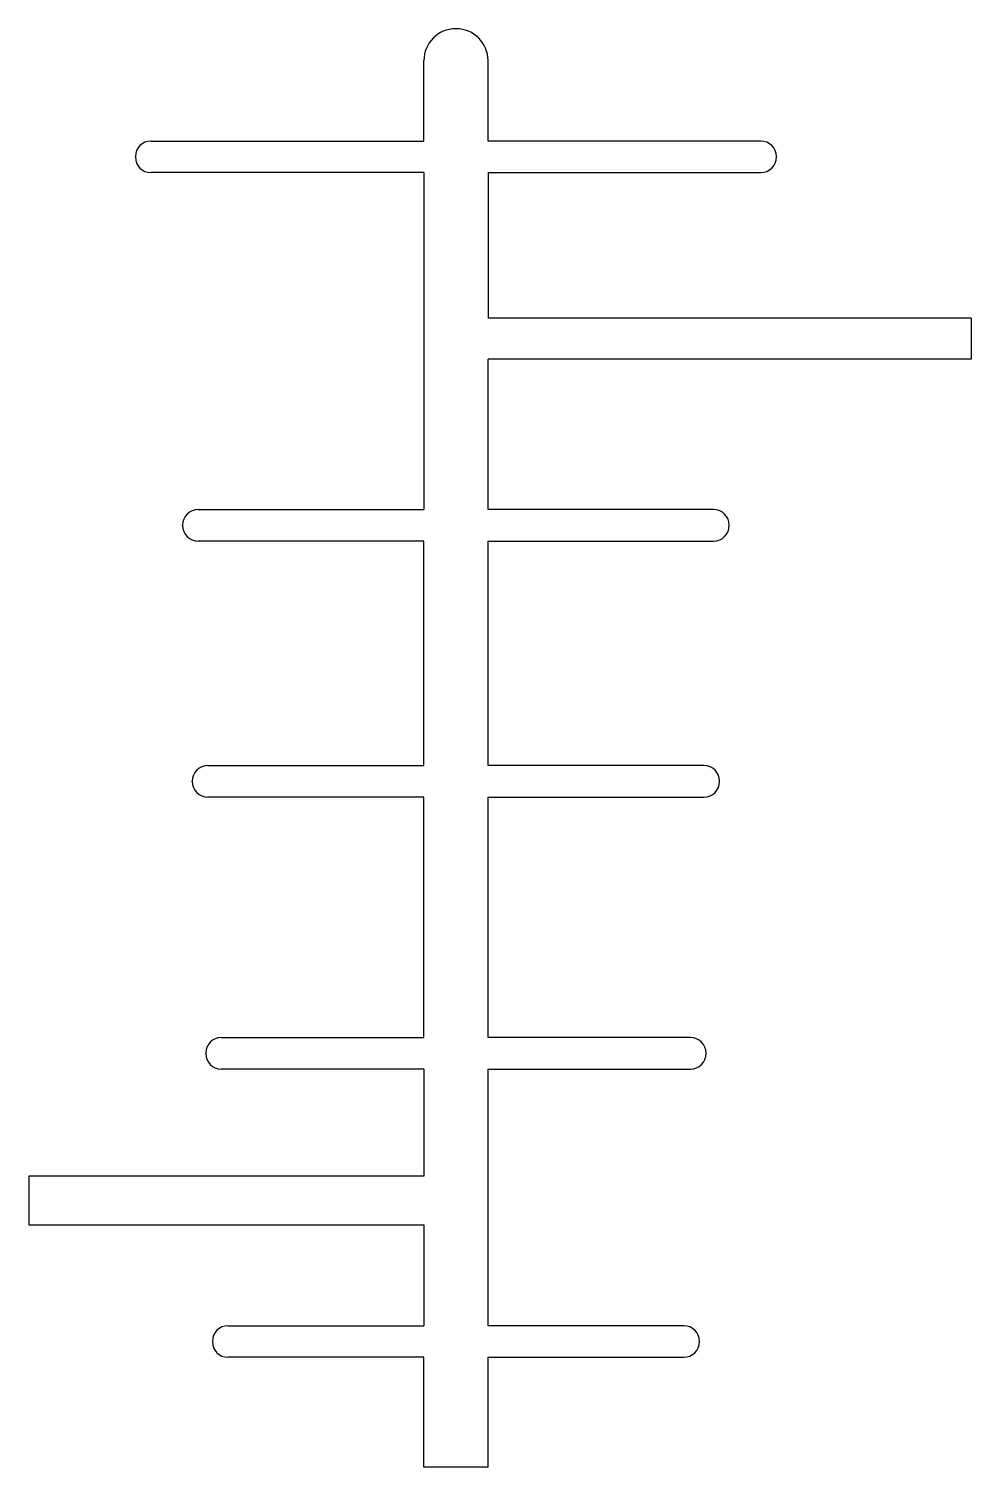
# Model space of a CAD drawing. Header units: millimetres. Extents: x -42 to 51, y 0 to 142.
import ezdxf

# ---------------------------------------------------------------- set-up
doc = ezdxf.new("R2010")
doc.units = ezdxf.units.MM
doc.layers.add('Sketch', color=7, linetype='CONTINUOUS')

msp = doc.modelspace()

# ---------------------------------------------------------------- linework, layer by layer
at = {"layer": 'Sketch'}
for p, q in [((-0.0254, 142.36), (0, 142.36)), ((0.0254, 142.36), (0, 142.36)), ((-3.175, 131.248), (-3.175, 139.21)), ((3.175, 131.248), (3.175, 139.21)), ((-30.1752, 131.248), (-3.175, 131.248)), ((30.1752, 131.248), (3.175, 131.248)), ((-31.7246, 129.673), (-31.7246, 129.698)), ((31.7246, 129.673), (31.7246, 129.698)), ((-3.175, 128.123), (-30.1752, 128.123)), ((-3.175, 128.123), (-3.175, 94.7859)), ((3.175, 128.123), (30.1752, 128.123)), ((3.175, 128.123), (3.175, 113.729)), ((51.0021, 113.729), (3.175, 113.729)), ((51.0021, 113.729), (51.0021, 109.672)), ((51.0021, 109.672), (3.175, 109.672)), ((3.175, 94.7859), (3.175, 109.672)), ((-25.5016, 94.7859), (-3.175, 94.7859)), ((25.5016, 94.7859), (3.175, 94.7859)), ((-27.051, 93.2111), (-27.051, 93.2365)), ((27.051, 93.2111), (27.051, 93.2365)), ((-3.175, 91.6617), (-25.5016, 91.6617)), ((-3.175, 69.4367), (-3.175, 91.6617)), ((3.175, 91.6617), (25.5016, 91.6617)), ((3.175, 69.4367), (3.175, 91.6617)), ((-24.5491, 69.4367), (-3.175, 69.4367)), ((24.5491, 69.4367), (3.175, 69.4367)), ((-26.0985, 67.8619), (-26.0985, 67.8873)), ((26.0985, 67.8619), (26.0985, 67.8873)), ((-3.175, 66.3125), (-24.5491, 66.3125)), ((-3.175, 42.5254), (-3.175, 66.3125)), ((3.175, 66.3125), (24.5491, 66.3125)), ((3.175, 42.5254), (3.175, 66.3125)), ((-23.2156, 42.5254), (-3.175, 42.5254)), ((23.2156, 42.5254), (3.175, 42.5254)), ((-24.765, 40.9506), (-24.765, 40.976)), ((24.765, 40.9506), (24.765, 40.976)), ((-3.175, 39.4012), (-23.2156, 39.4012)), ((-3.175, 39.4012), (-3.175, 28.7904)), ((3.175, 39.4012), (23.2156, 39.4012)), ((3.175, 14.0012), (3.175, 39.4012)), ((-42.2794, 28.7904), (-42.2794, 23.9835)), ((-3.175, 28.7904), (-42.2794, 28.7904)), ((-42.2794, 23.9835), (-3.175, 23.9835)), ((-3.175, 23.9835), (-3.175, 14.0012)), ((-22.5552, 14.0012), (-3.175, 14.0012)), ((22.5552, 14.0012), (3.175, 14.0012)), ((-24.1046, 12.4264), (-24.1046, 12.4518)), ((24.1046, 12.4264), (24.1046, 12.4518)), ((-3.175, 10.877), (-22.5552, 10.877)), ((-3.175, -0.0069), (-3.175, 10.877)), ((3.175, 10.877), (22.5552, 10.877)), ((3.175, -0.0069), (3.175, 10.877)), ((3.175, -0.0069), (-3.175, -0.0069))]:
    msp.add_line(p, q, dxfattribs=at)
for centre, radius, start, end in [((-0.0254, 139.21), 3.1496, 90, 180), ((0.0254, 139.21), 3.1496, 0, 90), ((-30.1752, 129.698), 1.5494, 90, 180), ((30.1752, 129.698), 1.5494, 0, 90), ((-30.1752, 129.673), 1.5494, 180, -90), ((30.1752, 129.673), 1.5494, -90, 0), ((-25.5016, 93.2365), 1.5494, 90, 180), ((25.5016, 93.2365), 1.5494, 0, 90), ((-25.5016, 93.2111), 1.5494, 180, -90), ((25.5016, 93.2111), 1.5494, -90, 0), ((-24.5491, 67.8873), 1.5494, 90, 180), ((24.5491, 67.8873), 1.5494, 0, 90), ((-24.5491, 67.8619), 1.5494, 180, -90), ((24.5491, 67.8619), 1.5494, -90, 0), ((-23.2156, 40.976), 1.5494, 90, 180), ((23.2156, 40.976), 1.5494, 0, 90), ((-23.2156, 40.9506), 1.5494, 180, -90), ((23.2156, 40.9506), 1.5494, -90, 0), ((-22.5552, 12.4518), 1.5494, 90, 180), ((22.5552, 12.4518), 1.5494, 0, 90), ((-22.5552, 12.4264), 1.5494, 180, -90), ((22.5552, 12.4264), 1.5494, -90, 0)]:
    msp.add_arc(centre, radius, start, end, dxfattribs=at)

doc.saveas('drawing.dxf')
